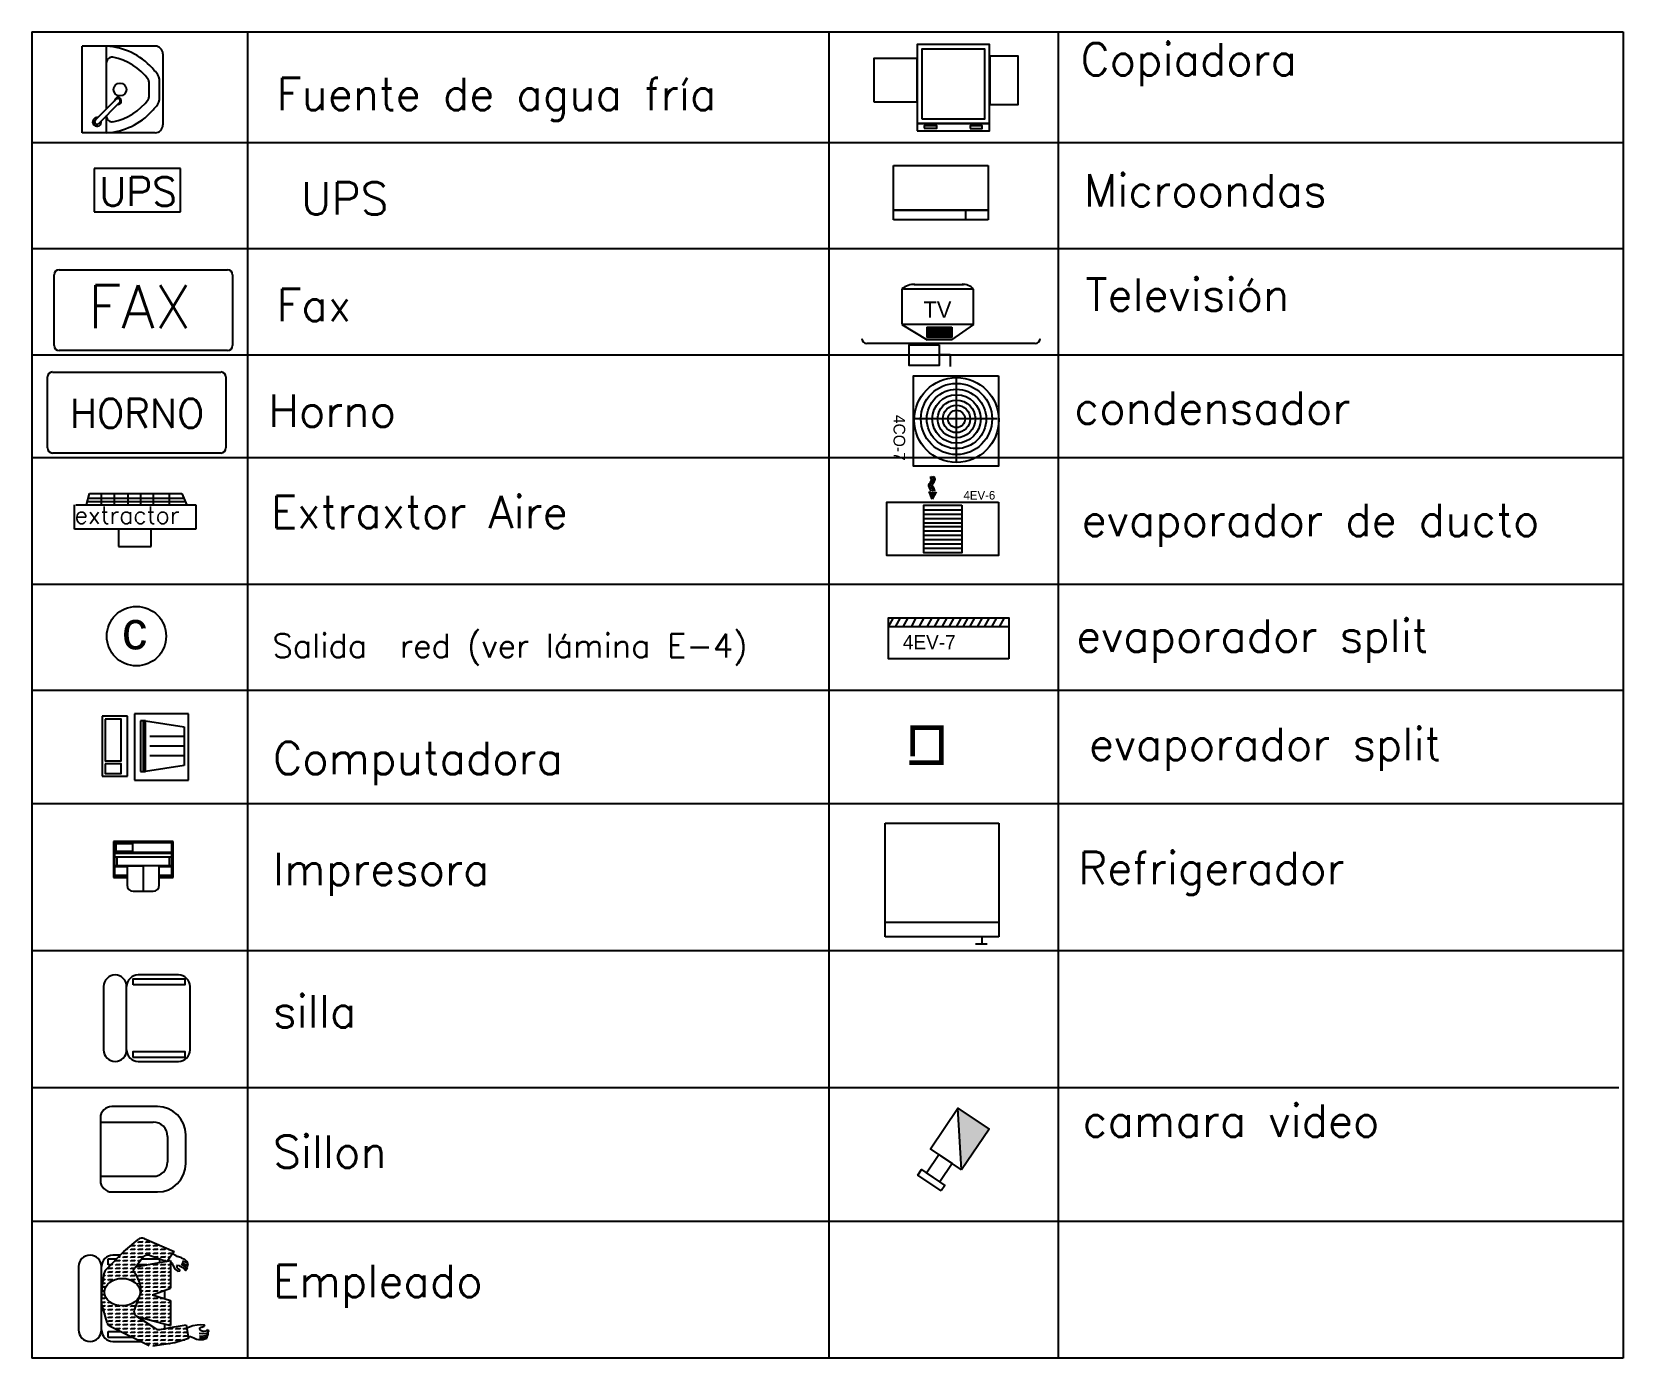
# Model space of a CAD drawing. Extents: x 622.2 to 679, y 643.6 to 685.6.
# Drawn here: x 660.68 to 677.41, y 643.56 to 657.5 of the extents above; entities that cross this region are included whole.
import ezdxf

# ---------------------------------------------------------------- set-up
doc = ezdxf.new("R2010")
doc.units = 0
doc.header["$LTSCALE"] = 0.5
doc.header["$MEASUREMENT"] = 0
doc.linetypes.add('HIDDEN2', pattern=[0.1875, 0.125, -0.0625])
for name, color, linetype in [('COMPUTO', 7, 'CONTINUOUS'), ('TOMAS', 4, 'HIDDEN2'), ('UNIFILAR', 1, 'CONTINUOUS')]:
    doc.layers.add(name, color=color, linetype=linetype)
doc.styles.add('romans', font='romans.shx')
doc.styles.add('STYLE2', font='romans.shx')

msp = doc.modelspace()

# ---------------------------------------------------------------- linework, layer by layer
at = {"layer": 'COMPUTO', "color": 1}
for points in [[(669.987, 656.533), (670.748, 656.533), (670.748, 657.363), (669.987, 657.363)], [(669.532, 656.76), (669.987, 656.76), (669.987, 657.215), (669.532, 657.215)], [(670.037, 656.582), (670.697, 656.582), (670.697, 657.314), (670.037, 657.314)], [(670.751, 656.733), (671.048, 656.733), (671.048, 657.242), (670.751, 657.242)], [(669.987, 656.456), (670.748, 656.456), (670.748, 656.533), (669.987, 656.533)], [(670.06, 656.483), (670.192, 656.483), (670.192, 656.508), (670.06, 656.508)], [(670.542, 656.481), (670.67, 656.481), (670.67, 656.508), (670.542, 656.508)]]:
    msp.add_lwpolyline(points, close=True, dxfattribs=at)
at = {"layer": 'TOMAS', "const_width": 0.05}
msp.add_lwpolyline([(669.94, 649.883), (669.94, 650.184), (670.241, 650.184), (670.241, 649.816), (669.906, 649.816)], dxfattribs=at)
at = {"layer": 'TOMAS', "color": 1, "linetype": 'Continuous'}
msp.add_circle((661.781, 651.145), 0.312, dxfattribs=at)
at = {"layer": 'UNIFILAR', "color": 4}
for p, q in [((660.681, 657.497), (660.681, 646.252)), ((660.681, 657.497), (677.407, 657.497)), ((677.407, 657.497), (677.407, 643.557)), ((669.65, 649.178), (670.845, 649.178)), ((669.65, 647.985), (669.65, 649.178)), ((670.845, 649.178), (670.845, 647.985)), ((670.845, 648.136), (669.65, 648.136)), ((670.845, 647.985), (669.65, 647.985)), ((670.666, 647.986), (670.666, 647.911)), ((670.601, 647.911), (670.721, 647.911)), ((660.681, 646.252), (660.681, 643.557)), ((677.407, 643.557), (660.681, 643.557))]:
    msp.add_line(p, q, dxfattribs=at)
at = {"layer": 'UNIFILAR', "color": 3}
for p, q in [((662.949, 657.497), (662.949, 643.557)), ((669.059, 657.497), (669.059, 643.557)), ((671.47, 657.497), (671.47, 643.557)), ((660.681, 656.333), (677.407, 656.333)), ((660.681, 655.218), (677.407, 655.218)), ((660.681, 654.103), (677.407, 654.103)), ((670.219, 654.104), (670.332, 654.104)), ((670.332, 654.104), (670.332, 653.98)), ((670.4, 652.977), (670.4, 653.869)), ((670.829, 653.428), (669.937, 653.428)), ((660.681, 653.023), (677.407, 653.023)), ((670.144, 652.586), (670.111, 652.664)), ((670.187, 652.663), (670.144, 652.586)), ((670.457, 652.47), (670.058, 652.47)), ((670.457, 652.424), (670.058, 652.424)), ((670.457, 652.379), (670.058, 652.379)), ((670.457, 652.333), (670.058, 652.333)), ((670.457, 652.294), (670.058, 652.294)), ((670.457, 652.248), (670.058, 652.248)), ((670.457, 652.203), (670.058, 652.203)), ((670.457, 652.157), (670.058, 652.157)), ((670.457, 652.112), (670.058, 652.112)), ((670.457, 652.066), (670.058, 652.066)), ((660.681, 651.691), (677.407, 651.691)), ((669.734, 651.337), (669.682, 651.243)), ((669.807, 651.337), (669.755, 651.243)), ((669.888, 651.337), (669.836, 651.243)), ((669.974, 651.337), (669.922, 651.243)), ((670.057, 651.337), (670.005, 651.243)), ((670.139, 651.337), (670.087, 651.243)), ((670.218, 651.337), (670.166, 651.243)), ((670.297, 651.337), (670.245, 651.243)), ((670.371, 651.337), (670.319, 651.243)), ((670.448, 651.337), (670.396, 651.243)), ((670.52, 651.337), (670.468, 651.243)), ((670.59, 651.337), (670.538, 651.243)), ((670.669, 651.337), (670.618, 651.243)), ((670.742, 651.337), (670.69, 651.243)), ((670.821, 651.337), (670.769, 651.243)), ((670.9, 651.337), (670.848, 651.243)), ((670.95, 651.243), (669.685, 651.243)), ((660.681, 650.576), (677.407, 650.576)), ((660.681, 649.388), (677.407, 649.388)), ((660.681, 647.84), (677.407, 647.84)), ((660.681, 647.84), (677.407, 647.84)), ((660.681, 646.401), (677.363, 646.401)), ((670.452, 645.536), (670.415, 646.186)), ((660.681, 644.997), (677.407, 644.997)), ((676.406, 644.997), (677.407, 644.997))]:
    msp.add_line(p, q, dxfattribs=at)
at = {"layer": 'UNIFILAR'}
for p, q in [((661.209, 656.436), (661.209, 657.346)), ((661.977, 657.346), (661.209, 657.346)), ((661.467, 657.176), (661.467, 657.346)), ((661.467, 656.687), (661.467, 657.176)), ((662.058, 657.265), (662.058, 656.518)), ((661.916, 656.821), (661.916, 656.961)), ((662.024, 656.806), (662.024, 656.976)), ((661.568, 656.788), (661.348, 656.568)), ((661.384, 656.533), (661.604, 656.753)), ((661.467, 656.606), (661.467, 656.616)), ((661.467, 656.436), (661.467, 656.606)), ((661.977, 656.436), (661.209, 656.436)), ((662.245, 656.059), (661.338, 656.059)), ((661.338, 656.059), (661.338, 655.606)), ((662.245, 655.606), (662.245, 656.059)), ((669.737, 655.624), (669.737, 656.092)), ((669.737, 656.092), (670.734, 656.092)), ((670.734, 656.092), (670.734, 655.624)), ((671.47, 656.013), (671.47, 643.557)), ((661.338, 655.606), (662.245, 655.606)), ((669.737, 655.624), (669.737, 655.624)), ((669.737, 655.522), (669.737, 655.624)), ((669.737, 655.624), (670.734, 655.624)), ((670.734, 655.624), (669.737, 655.624)), ((669.737, 655.624), (670.734, 655.624)), ((670.734, 655.624), (669.737, 655.624)), ((670.734, 655.522), (669.737, 655.522)), ((670.495, 655.624), (670.495, 655.522)), ((670.734, 655.624), (670.734, 655.624)), ((670.734, 655.624), (670.734, 655.522)), ((660.969, 654.997), (662.739, 654.997)), ((660.916, 654.199), (660.916, 654.944)), ((662.792, 654.944), (662.792, 654.199)), ((669.955, 654.841), (670.472, 654.841)), ((669.86, 654.796), (669.826, 654.796)), ((669.826, 654.796), (669.826, 654.764)), ((669.826, 654.776), (669.826, 654.424)), ((669.844, 654.794), (670.578, 654.794)), ((670.576, 654.793), (670.576, 654.422)), ((670.578, 654.421), (669.825, 654.421)), ((669.826, 654.422), (670.093, 654.261)), ((670.089, 654.393), (670.351, 654.393)), ((670.093, 654.283), (670.093, 654.393)), ((670.093, 654.379), (670.351, 654.379)), ((670.093, 654.371), (670.351, 654.371)), ((670.093, 654.355), (670.351, 654.355)), ((670.093, 654.348), (670.351, 654.348)), ((670.093, 654.332), (670.351, 654.332)), ((670.093, 654.324), (670.351, 654.324)), ((670.578, 654.42), (670.349, 654.261)), ((670.351, 654.393), (670.351, 654.283)), ((671.227, 654.222), (669.457, 654.222)), ((670.093, 654.308), (670.351, 654.308)), ((670.093, 654.299), (670.351, 654.299)), ((670.351, 654.283), (670.093, 654.283)), ((670.096, 654.263), (670.353, 654.263)), ((662.739, 654.146), (660.969, 654.146)), ((660.846, 653.123), (660.846, 653.869)), ((660.899, 653.921), (662.669, 653.921)), ((662.721, 653.869), (662.721, 653.123)), ((662.669, 653.07), (660.899, 653.07)), ((661.256, 652.524), (661.289, 652.644)), ((661.289, 652.644), (662.258, 652.644)), ((661.41, 652.644), (661.41, 652.521)), ((661.546, 652.641), (661.546, 652.521)), ((661.691, 652.641), (661.691, 652.527)), ((661.824, 652.644), (661.824, 652.524)), ((661.956, 652.641), (661.956, 652.524)), ((662.125, 652.644), (662.125, 652.527)), ((662.258, 652.644), (662.31, 652.521)), ((661.13, 652.271), (661.13, 652.525)), ((661.143, 652.525), (662.404, 652.525)), ((661.268, 652.56), (662.289, 652.56)), ((661.274, 652.596), (662.276, 652.596)), ((662.404, 652.525), (662.404, 652.271)), ((662.404, 652.271), (661.13, 652.271)), ((661.591, 652.271), (661.591, 652.087)), ((661.935, 652.087), (661.935, 652.271)), ((661.591, 652.087), (661.935, 652.087))]:
    msp.add_line(p, q, dxfattribs=at)
at = {"layer": 'UNIFILAR', "color": 6}
msp.add_line((669.059, 656.013), (669.059, 643.557), dxfattribs=at)
at = {"layer": 'UNIFILAR', "color": 1}
for p, q in [((661.687, 650.305), (661.422, 650.305)), ((661.422, 650.305), (661.422, 649.672)), ((661.687, 649.672), (661.687, 650.305)), ((661.761, 650.329), (661.761, 649.631)), ((662.329, 650.329), (661.761, 650.329)), ((662.329, 649.631), (662.329, 650.329)), ((661.825, 650.255), (661.825, 649.723)), ((661.876, 650.255), (661.825, 650.255)), ((661.85, 650.255), (661.85, 649.723)), ((661.876, 650.255), (662.283, 650.192)), ((661.876, 649.723), (661.876, 650.255)), ((662.283, 650.192), (662.283, 649.785)), ((662.283, 650.09), (661.922, 650.09)), ((662.283, 649.989), (661.922, 649.989)), ((662.283, 649.887), (661.922, 649.887)), ((661.422, 649.672), (661.687, 649.672)), ((661.761, 649.631), (662.329, 649.631)), ((661.825, 649.723), (661.876, 649.723)), ((662.283, 649.785), (661.876, 649.723)), ((662.167, 648.987), (661.538, 648.987)), ((661.538, 648.987), (661.538, 648.608)), ((662.167, 648.608), (662.167, 648.987)), ((662.154, 648.873), (661.55, 648.873)), ((662.154, 648.86), (661.55, 648.86)), ((662.154, 648.822), (661.55, 648.822)), ((662.154, 648.732), (661.55, 648.732)), ((661.684, 648.72), (661.55, 648.72)), ((661.55, 648.633), (661.684, 648.633)), ((661.684, 648.732), (661.684, 648.528)), ((662.021, 648.732), (661.684, 648.732)), ((661.852, 648.732), (661.852, 648.464)), ((662.021, 648.528), (662.021, 648.732)), ((662.154, 648.72), (662.021, 648.72)), ((662.021, 648.633), (662.154, 648.633)), ((661.538, 648.608), (661.684, 648.608)), ((661.55, 648.62), (661.684, 648.62)), ((661.747, 648.464), (661.957, 648.464)), ((662.021, 648.62), (662.154, 648.62)), ((662.021, 648.608), (662.167, 648.608)), ((662.001, 646.202), (661.522, 646.202)), ((661.402, 646.082), (661.402, 645.424)), ((661.402, 646.038), (661.958, 646.038)), ((662.107, 645.888), (662.107, 645.618)), ((662.3, 645.603), (662.3, 645.903)), ((661.402, 645.468), (661.958, 645.468)), ((661.522, 645.304), (662.001, 645.304)), ((661.647, 644.677), (661.799, 644.805)), ((661.797, 644.773), (661.804, 644.78)), ((661.804, 644.78), (661.844, 644.78)), ((661.844, 644.78), (661.851, 644.787)), ((661.863, 644.814), (662.179, 644.677)), ((661.876, 644.773), (661.883, 644.78)), ((661.883, 644.78), (661.923, 644.78)), ((661.923, 644.78), (661.929, 644.786)), ((661.458, 644.486), (661.647, 644.677)), ((661.61, 644.64), (661.534, 644.64)), ((661.592, 644.622), (661.606, 644.622)), ((661.606, 644.622), (661.613, 644.629)), ((661.639, 644.654), (661.646, 644.661)), ((661.639, 644.615), (661.646, 644.622)), ((661.646, 644.661), (661.685, 644.661)), ((661.646, 644.622), (661.685, 644.622)), ((661.675, 644.701), (661.685, 644.701)), ((661.685, 644.701), (661.692, 644.708)), ((661.685, 644.661), (661.692, 644.668)), ((661.685, 644.622), (661.692, 644.629)), ((661.718, 644.734), (661.725, 644.741)), ((661.718, 644.694), (661.725, 644.701)), ((661.718, 644.654), (661.725, 644.661)), ((661.718, 644.615), (661.725, 644.622)), ((661.725, 644.741), (661.765, 644.741)), ((661.725, 644.701), (661.765, 644.701)), ((661.725, 644.661), (661.765, 644.661)), ((661.725, 644.622), (661.765, 644.622)), ((661.847, 644.615), (661.745, 644.478)), ((661.765, 644.741), (661.772, 644.748)), ((661.765, 644.701), (661.772, 644.708)), ((661.765, 644.661), (661.772, 644.668)), ((661.765, 644.622), (661.772, 644.629)), ((661.797, 644.734), (661.804, 644.741)), ((661.797, 644.694), (661.804, 644.701)), ((661.797, 644.654), (661.804, 644.661)), ((661.797, 644.615), (661.804, 644.622)), ((661.804, 644.741), (661.844, 644.741)), ((661.804, 644.701), (661.844, 644.701)), ((661.804, 644.661), (661.844, 644.661)), ((661.804, 644.622), (661.844, 644.622)), ((661.844, 644.741), (661.851, 644.748)), ((661.844, 644.701), (661.851, 644.708)), ((661.844, 644.661), (661.851, 644.668)), ((661.844, 644.622), (661.851, 644.629)), ((661.876, 644.734), (661.883, 644.741)), ((661.876, 644.694), (661.883, 644.701)), ((661.876, 644.654), (661.883, 644.661)), ((661.883, 644.741), (661.923, 644.741)), ((661.883, 644.701), (661.923, 644.701)), ((661.883, 644.661), (661.923, 644.661)), ((662.1, 644.569), (661.919, 644.636)), ((661.923, 644.741), (661.93, 644.748)), ((661.923, 644.701), (661.93, 644.708)), ((661.923, 644.661), (661.93, 644.668)), ((661.956, 644.773), (661.956, 644.774)), ((661.956, 644.734), (661.963, 644.741)), ((661.956, 644.694), (661.963, 644.701)), ((661.956, 644.654), (661.963, 644.661)), ((661.961, 644.62), (661.963, 644.622)), ((661.963, 644.741), (662.002, 644.741)), ((661.963, 644.701), (662.002, 644.701)), ((661.963, 644.661), (662.002, 644.661)), ((661.963, 644.622), (662.002, 644.622)), ((662.002, 644.741), (662.009, 644.748)), ((662.002, 644.701), (662.009, 644.708)), ((662.002, 644.661), (662.009, 644.668)), ((662.002, 644.622), (662.009, 644.629)), ((662.035, 644.734), (662.039, 644.738)), ((662.035, 644.694), (662.042, 644.701)), ((662.035, 644.654), (662.042, 644.661)), ((662.035, 644.615), (662.042, 644.622)), ((662.042, 644.701), (662.081, 644.701)), ((662.042, 644.661), (662.081, 644.661)), ((662.042, 644.622), (662.081, 644.622)), ((662.081, 644.701), (662.088, 644.708)), ((662.081, 644.661), (662.088, 644.668)), ((662.081, 644.622), (662.088, 644.629)), ((662.179, 644.677), (662.1, 644.569)), ((662.114, 644.694), (662.121, 644.701)), ((662.114, 644.654), (662.121, 644.661)), ((662.114, 644.615), (662.121, 644.622)), ((662.121, 644.701), (662.125, 644.701)), ((662.121, 644.661), (662.161, 644.661)), ((662.121, 644.622), (662.138, 644.622)), ((662.161, 644.661), (662.168, 644.668)), ((662.198, 644.631), (662.161, 644.652)), ((662.253, 644.613), (662.212, 644.625)), ((662.253, 644.613), (662.285, 644.596)), ((661.172, 644.519), (661.172, 643.854)), ((661.414, 643.854), (661.414, 644.519)), ((661.419, 644.301), (661.441, 644.451)), ((661.444, 644.463), (661.448, 644.463)), ((661.448, 644.463), (661.455, 644.47)), ((661.481, 644.496), (661.488, 644.503)), ((661.481, 644.456), (661.488, 644.463)), ((661.483, 644.538), (661.483, 644.601)), ((661.483, 644.601), (661.571, 644.601)), ((661.51, 644.538), (661.483, 644.538)), ((661.488, 644.503), (661.527, 644.503)), ((661.488, 644.463), (661.527, 644.463)), ((661.514, 644.543), (661.527, 644.543)), ((661.527, 644.543), (661.534, 644.55)), ((661.527, 644.503), (661.534, 644.51)), ((661.527, 644.463), (661.534, 644.47)), ((661.56, 644.575), (661.567, 644.582)), ((661.56, 644.536), (661.567, 644.543)), ((661.56, 644.496), (661.567, 644.503)), ((661.56, 644.456), (661.567, 644.463)), ((661.567, 644.582), (661.606, 644.582)), ((661.567, 644.543), (661.606, 644.543)), ((661.567, 644.503), (661.606, 644.503)), ((661.567, 644.463), (661.606, 644.463)), ((661.606, 644.582), (661.613, 644.589)), ((661.606, 644.543), (661.613, 644.55)), ((661.606, 644.503), (661.613, 644.51)), ((661.606, 644.463), (661.613, 644.47)), ((661.639, 644.575), (661.646, 644.582)), ((661.639, 644.536), (661.646, 644.543)), ((661.639, 644.496), (661.646, 644.503)), ((661.639, 644.456), (661.646, 644.463)), ((661.646, 644.582), (661.685, 644.582)), ((661.646, 644.543), (661.685, 644.543)), ((661.646, 644.503), (661.685, 644.503)), ((661.646, 644.463), (661.685, 644.463)), ((661.685, 644.582), (661.692, 644.589)), ((661.685, 644.543), (661.692, 644.55)), ((661.685, 644.503), (661.692, 644.51)), ((661.685, 644.463), (661.692, 644.47)), ((661.718, 644.575), (661.725, 644.582)), ((661.718, 644.536), (661.725, 644.543)), ((661.718, 644.496), (661.725, 644.503)), ((661.718, 644.456), (661.725, 644.463)), ((661.725, 644.582), (661.765, 644.582)), ((661.725, 644.543), (661.765, 644.543)), ((661.725, 644.503), (661.763, 644.503)), ((661.725, 644.463), (661.753, 644.463)), ((661.745, 644.478), (661.747, 644.472)), ((661.753, 644.463), (661.765, 644.463)), ((661.763, 644.503), (661.765, 644.503)), ((661.765, 644.582), (661.772, 644.589)), ((661.765, 644.543), (661.772, 644.55)), ((661.765, 644.503), (661.772, 644.51)), ((661.765, 644.463), (661.772, 644.47)), ((661.773, 644.517), (662.14, 644.583)), ((661.891, 644.538), (661.789, 644.538)), ((661.797, 644.575), (661.804, 644.582)), ((661.797, 644.496), (661.804, 644.503)), ((661.797, 644.456), (661.804, 644.463)), ((661.804, 644.582), (661.823, 644.582)), ((661.804, 644.503), (661.844, 644.503)), ((661.804, 644.463), (661.844, 644.463)), ((661.836, 644.601), (662.023, 644.601)), ((661.844, 644.503), (661.851, 644.51)), ((661.844, 644.463), (661.851, 644.47)), ((661.876, 644.496), (661.883, 644.503)), ((661.876, 644.456), (661.883, 644.463)), ((661.883, 644.503), (661.923, 644.503)), ((661.883, 644.463), (661.923, 644.463)), ((661.917, 644.543), (661.923, 644.543)), ((661.923, 644.543), (661.924, 644.544)), ((661.923, 644.503), (661.93, 644.51)), ((661.923, 644.463), (661.93, 644.47)), ((661.956, 644.536), (661.963, 644.543)), ((661.956, 644.496), (661.963, 644.503)), ((661.956, 644.456), (661.963, 644.463)), ((661.963, 644.543), (662.002, 644.543)), ((661.963, 644.503), (662.002, 644.503)), ((661.963, 644.463), (662.002, 644.463)), ((662.002, 644.543), (662.009, 644.55)), ((662.002, 644.503), (662.009, 644.51)), ((662.002, 644.463), (662.009, 644.47)), ((662.023, 644.601), (662.023, 644.562)), ((662.035, 644.536), (662.042, 644.543)), ((662.035, 644.496), (662.042, 644.503)), ((662.035, 644.456), (662.042, 644.463)), ((662.042, 644.543), (662.081, 644.543)), ((662.042, 644.503), (662.081, 644.503)), ((662.042, 644.463), (662.081, 644.463)), ((662.064, 644.582), (662.081, 644.582)), ((662.081, 644.582), (662.088, 644.589)), ((662.081, 644.543), (662.088, 644.55)), ((662.081, 644.503), (662.088, 644.51)), ((662.081, 644.463), (662.088, 644.47)), ((662.114, 644.575), (662.118, 644.579)), ((662.114, 644.536), (662.121, 644.543)), ((662.114, 644.496), (662.121, 644.503)), ((662.114, 644.456), (662.121, 644.463)), ((662.118, 644.594), (662.157, 644.554)), ((662.121, 644.543), (662.14, 644.543)), ((662.121, 644.503), (662.14, 644.503)), ((662.121, 644.463), (662.14, 644.463)), ((662.14, 644.583), (662.14, 644.291)), ((662.167, 644.53), (662.184, 644.492)), ((662.184, 644.492), (662.216, 644.472)), ((662.233, 644.528), (662.203, 644.532)), ((662.203, 644.532), (662.208, 644.504)), ((662.208, 644.504), (662.235, 644.485)), ((662.216, 644.472), (662.232, 644.474)), ((662.233, 644.528), (662.274, 644.505)), ((662.25, 644.544), (662.288, 644.523)), ((662.258, 644.561), (662.308, 644.535)), ((662.309, 644.558), (662.265, 644.577)), ((662.274, 644.505), (662.295, 644.482)), ((662.285, 644.596), (662.311, 644.574)), ((662.288, 644.523), (662.308, 644.5)), ((662.309, 644.492), (662.304, 644.484)), ((662.315, 644.508), (662.309, 644.499)), ((662.313, 644.571), (662.316, 644.553)), ((662.32, 644.542), (662.317, 644.526)), ((661.412, 644.156), (661.419, 644.301)), ((661.419, 644.305), (661.448, 644.305)), ((661.425, 644.345), (661.448, 644.345)), ((661.431, 644.384), (661.448, 644.384)), ((661.437, 644.424), (661.448, 644.424)), ((661.448, 644.424), (661.455, 644.431)), ((661.448, 644.384), (661.455, 644.391)), ((661.448, 644.345), (661.455, 644.352)), ((661.448, 644.305), (661.455, 644.312)), ((661.481, 644.417), (661.488, 644.424)), ((661.481, 644.377), (661.488, 644.384)), ((661.481, 644.338), (661.488, 644.345)), ((661.488, 644.424), (661.527, 644.424)), ((661.488, 644.384), (661.527, 644.384)), ((661.488, 644.345), (661.489, 644.345)), ((661.527, 644.424), (661.534, 644.431)), ((661.527, 644.384), (661.534, 644.391)), ((661.56, 644.417), (661.567, 644.424)), ((661.567, 644.424), (661.606, 644.424)), ((661.606, 644.424), (661.613, 644.431)), ((661.639, 644.417), (661.646, 644.424)), ((661.646, 644.424), (661.685, 644.424)), ((661.685, 644.424), (661.692, 644.431)), ((661.69, 644.388), (661.692, 644.391)), ((661.718, 644.417), (661.725, 644.424)), ((661.72, 644.379), (661.725, 644.384)), ((661.725, 644.424), (661.765, 644.424)), ((661.725, 644.384), (661.765, 644.384)), ((661.765, 644.424), (661.772, 644.431)), ((661.765, 644.384), (661.772, 644.391)), ((661.77, 644.35), (661.772, 644.352)), ((661.797, 644.417), (661.804, 644.424)), ((661.797, 644.377), (661.802, 644.382)), ((661.797, 644.338), (661.804, 644.345)), ((661.802, 644.382), (661.804, 644.384)), ((661.804, 644.424), (661.844, 644.424)), ((661.804, 644.384), (661.844, 644.384)), ((661.804, 644.345), (661.816, 644.345)), ((661.807, 644.305), (661.826, 644.305)), ((661.816, 644.345), (661.844, 644.345)), ((661.826, 644.305), (661.844, 644.305)), ((661.844, 644.424), (661.851, 644.431)), ((661.844, 644.384), (661.851, 644.391)), ((661.844, 644.345), (661.851, 644.352)), ((661.844, 644.305), (661.851, 644.312)), ((661.876, 644.417), (661.883, 644.424)), ((661.876, 644.377), (661.883, 644.384)), ((661.876, 644.338), (661.883, 644.345)), ((661.876, 644.298), (661.883, 644.305)), ((661.883, 644.424), (661.923, 644.424)), ((661.883, 644.384), (661.923, 644.384)), ((661.883, 644.345), (661.923, 644.345)), ((661.883, 644.305), (661.923, 644.305)), ((661.923, 644.424), (661.93, 644.431)), ((661.923, 644.384), (661.93, 644.391)), ((661.923, 644.345), (661.93, 644.352)), ((661.923, 644.305), (661.93, 644.312)), ((661.95, 644.223), (662.14, 644.291)), ((661.956, 644.417), (661.963, 644.424)), ((661.956, 644.377), (661.963, 644.384)), ((661.956, 644.338), (661.963, 644.345)), ((661.956, 644.298), (661.963, 644.305)), ((661.963, 644.424), (662.002, 644.424)), ((661.963, 644.384), (662.002, 644.384)), ((661.963, 644.345), (662.002, 644.345)), ((661.963, 644.305), (662.002, 644.305)), ((662.002, 644.424), (662.009, 644.431)), ((662.002, 644.384), (662.009, 644.391)), ((662.002, 644.345), (662.009, 644.352)), ((662.002, 644.305), (662.009, 644.312)), ((662.035, 644.417), (662.042, 644.424)), ((662.035, 644.377), (662.042, 644.384)), ((662.035, 644.338), (662.042, 644.345)), ((662.035, 644.298), (662.042, 644.305)), ((662.042, 644.424), (662.081, 644.424)), ((662.042, 644.384), (662.081, 644.384)), ((662.042, 644.345), (662.081, 644.345)), ((662.042, 644.305), (662.081, 644.305)), ((662.081, 644.424), (662.088, 644.431)), ((662.081, 644.384), (662.088, 644.391)), ((662.081, 644.345), (662.088, 644.352)), ((662.081, 644.305), (662.088, 644.312)), ((662.114, 644.417), (662.121, 644.424)), ((662.114, 644.377), (662.121, 644.384)), ((662.114, 644.338), (662.121, 644.345)), ((662.114, 644.298), (662.121, 644.305)), ((662.121, 644.424), (662.14, 644.424)), ((662.121, 644.384), (662.14, 644.384)), ((662.121, 644.345), (662.14, 644.345)), ((662.121, 644.305), (662.14, 644.305)), ((661.412, 644.147), (661.448, 644.147)), ((661.414, 644.186), (661.448, 644.186)), ((661.473, 643.93), (661.414, 644.136)), ((661.415, 644.226), (661.447, 644.226)), ((661.417, 644.265), (661.445, 644.265)), ((661.448, 644.186), (661.455, 644.193)), ((661.448, 644.147), (661.455, 644.154)), ((661.448, 644.107), (661.455, 644.114)), ((661.481, 644.14), (661.488, 644.147)), ((661.488, 644.147), (661.501, 644.147)), ((661.527, 644.107), (661.534, 644.114)), ((661.685, 644.107), (661.692, 644.113)), ((661.832, 644.261), (661.755, 644.056)), ((661.764, 644.147), (661.765, 644.147)), ((661.765, 644.147), (661.769, 644.151)), ((661.765, 644.107), (661.772, 644.114)), ((661.797, 644.179), (661.803, 644.185)), ((661.797, 644.14), (661.804, 644.147)), ((661.803, 644.185), (661.804, 644.186)), ((661.804, 644.186), (661.844, 644.186)), ((661.804, 644.147), (661.844, 644.147)), ((661.818, 644.226), (661.844, 644.226)), ((661.818, 644.226), (661.818, 644.226)), ((661.82, 644.265), (661.831, 644.265)), ((661.831, 644.265), (661.844, 644.265)), ((661.844, 644.265), (661.851, 644.272)), ((661.844, 644.226), (661.851, 644.233)), ((661.844, 644.186), (661.851, 644.193)), ((661.844, 644.147), (661.851, 644.154)), ((661.844, 644.107), (661.851, 644.114)), ((661.876, 644.258), (661.883, 644.265)), ((661.876, 644.219), (661.883, 644.226)), ((661.876, 644.179), (661.883, 644.186)), ((661.876, 644.14), (661.883, 644.147)), ((661.883, 644.265), (661.923, 644.265)), ((661.883, 644.226), (661.923, 644.226)), ((661.883, 644.186), (661.923, 644.186)), ((661.883, 644.147), (661.923, 644.147)), ((661.923, 644.265), (661.93, 644.272)), ((661.923, 644.226), (661.93, 644.233)), ((661.923, 644.186), (661.93, 644.193)), ((661.923, 644.147), (661.93, 644.154)), ((661.923, 644.107), (661.93, 644.114)), ((661.95, 644.223), (662.14, 644.163)), ((661.956, 644.258), (661.963, 644.265)), ((661.956, 644.219), (661.957, 644.221)), ((661.956, 644.179), (661.963, 644.186)), ((661.956, 644.14), (661.963, 644.147)), ((661.963, 644.265), (662.002, 644.265)), ((661.963, 644.186), (662.002, 644.186)), ((661.963, 644.147), (662.002, 644.147)), ((662.002, 644.265), (662.009, 644.272)), ((662.002, 644.186), (662.009, 644.193)), ((662.002, 644.147), (662.009, 644.154)), ((662.002, 644.107), (662.009, 644.114)), ((662.035, 644.258), (662.042, 644.265)), ((662.035, 644.179), (662.042, 644.186)), ((662.035, 644.14), (662.042, 644.147)), ((662.042, 644.265), (662.069, 644.265)), ((662.042, 644.186), (662.067, 644.186)), ((662.042, 644.147), (662.081, 644.147)), ((662.079, 644.182), (662.079, 644.269)), ((662.081, 644.147), (662.088, 644.154)), ((662.081, 644.107), (662.088, 644.114)), ((662.114, 644.14), (662.121, 644.147)), ((662.121, 644.147), (662.14, 644.147)), ((662.14, 644.163), (662.14, 643.9)), ((661.423, 644.107), (661.448, 644.107)), ((661.434, 644.068), (661.448, 644.068)), ((661.445, 644.028), (661.448, 644.028)), ((661.448, 644.068), (661.455, 644.075)), ((661.448, 644.028), (661.455, 644.035)), ((661.454, 643.995), (661.455, 643.995)), ((661.481, 644.1), (661.488, 644.107)), ((661.481, 644.061), (661.488, 644.068)), ((661.481, 644.021), (661.488, 644.028)), ((661.481, 643.981), (661.488, 643.988)), ((661.481, 643.942), (661.488, 643.949)), ((661.488, 644.107), (661.527, 644.107)), ((661.488, 644.068), (661.527, 644.068)), ((661.488, 644.028), (661.527, 644.028)), ((661.488, 643.988), (661.527, 643.988)), ((661.488, 643.949), (661.527, 643.949)), ((661.527, 644.068), (661.534, 644.075)), ((661.527, 644.028), (661.534, 644.035)), ((661.527, 643.988), (661.534, 643.995)), ((661.527, 643.949), (661.534, 643.956)), ((661.56, 644.1), (661.567, 644.107)), ((661.56, 644.061), (661.567, 644.068)), ((661.56, 644.021), (661.567, 644.028)), ((661.56, 643.981), (661.567, 643.988)), ((661.56, 643.942), (661.567, 643.949)), ((661.567, 644.107), (661.606, 644.107)), ((661.567, 644.068), (661.606, 644.068)), ((661.567, 644.028), (661.606, 644.028)), ((661.567, 643.988), (661.606, 643.988)), ((661.567, 643.949), (661.606, 643.949)), ((661.606, 644.107), (661.606, 644.107)), ((661.606, 644.068), (661.613, 644.075)), ((661.606, 644.028), (661.613, 644.035)), ((661.606, 643.988), (661.613, 643.995)), ((661.606, 643.949), (661.613, 643.956)), ((661.639, 644.1), (661.645, 644.106)), ((661.639, 644.061), (661.646, 644.068)), ((661.639, 644.021), (661.646, 644.028)), ((661.639, 643.981), (661.646, 643.988)), ((661.639, 643.942), (661.646, 643.949)), ((661.646, 644.068), (661.685, 644.068)), ((661.646, 644.028), (661.685, 644.028)), ((661.646, 643.988), (661.685, 643.988)), ((661.646, 643.949), (661.685, 643.949)), ((661.657, 644.107), (661.685, 644.107)), ((661.685, 644.068), (661.692, 644.075)), ((661.685, 644.028), (661.692, 644.035)), ((661.685, 643.988), (661.692, 643.995)), ((661.685, 643.949), (661.692, 643.956)), ((661.718, 644.1), (661.725, 644.107)), ((661.718, 644.061), (661.725, 644.068)), ((661.718, 644.021), (661.725, 644.028)), ((661.718, 643.981), (661.725, 643.988)), ((661.718, 643.942), (661.725, 643.949)), ((661.725, 644.107), (661.765, 644.107)), ((661.725, 644.068), (661.759, 644.068)), ((661.725, 644.028), (661.759, 644.028)), ((661.725, 643.988), (661.765, 643.988)), ((661.725, 643.949), (661.765, 643.949)), ((661.759, 644.068), (661.765, 644.068)), ((661.759, 644.028), (661.765, 644.028)), ((661.765, 644.068), (661.772, 644.075)), ((661.765, 644.028), (661.772, 644.035)), ((661.765, 643.988), (661.772, 643.995)), ((661.765, 643.949), (661.772, 643.956)), ((661.783, 643.999), (661.9, 643.921)), ((661.788, 643.995), (662.14, 643.9)), ((661.797, 644.1), (661.804, 644.107)), ((661.797, 644.061), (661.804, 644.068)), ((661.797, 644.021), (661.804, 644.028)), ((661.797, 643.981), (661.802, 643.986)), ((661.797, 643.942), (661.804, 643.949)), ((661.804, 644.107), (661.844, 644.107)), ((661.804, 644.068), (661.844, 644.068)), ((661.804, 644.028), (661.844, 644.028)), ((661.804, 643.949), (661.844, 643.949)), ((661.814, 643.988), (661.844, 643.988)), ((661.844, 644.068), (661.851, 644.075)), ((661.844, 644.028), (661.851, 644.035)), ((661.844, 643.988), (661.851, 643.995)), ((661.844, 643.949), (661.85, 643.955)), ((661.876, 644.1), (661.883, 644.107)), ((661.876, 644.061), (661.883, 644.068)), ((661.876, 644.021), (661.883, 644.028)), ((661.876, 643.981), (661.883, 643.988)), ((661.883, 644.107), (661.923, 644.107)), ((661.883, 644.068), (661.923, 644.068)), ((661.883, 644.028), (661.923, 644.028)), ((661.883, 643.988), (661.923, 643.988)), ((661.923, 644.068), (661.93, 644.075)), ((661.923, 644.028), (661.93, 644.035)), ((661.923, 643.988), (661.93, 643.995)), ((661.956, 644.1), (661.963, 644.107)), ((661.956, 644.061), (661.963, 644.068)), ((661.956, 644.021), (661.963, 644.028)), ((661.956, 643.981), (661.963, 643.988)), ((661.962, 643.948), (661.963, 643.949)), ((661.963, 644.107), (662.002, 644.107)), ((661.963, 644.068), (662.002, 644.068)), ((661.963, 644.028), (662.002, 644.028)), ((661.963, 643.988), (662.002, 643.988)), ((661.963, 643.949), (662.002, 643.949)), ((662.002, 644.068), (662.009, 644.075)), ((662.002, 644.028), (662.009, 644.035)), ((662.002, 643.988), (662.009, 643.995)), ((662.002, 643.949), (662.009, 643.956)), ((662.035, 644.1), (662.042, 644.107)), ((662.035, 644.061), (662.042, 644.068)), ((662.035, 644.021), (662.042, 644.028)), ((662.035, 643.981), (662.042, 643.988)), ((662.035, 643.942), (662.042, 643.949)), ((662.042, 644.107), (662.081, 644.107)), ((662.042, 644.068), (662.081, 644.068)), ((662.042, 644.028), (662.081, 644.028)), ((662.042, 643.988), (662.081, 643.988)), ((662.042, 643.949), (662.081, 643.949)), ((662.081, 644.068), (662.088, 644.075)), ((662.081, 644.028), (662.088, 644.035)), ((662.081, 643.988), (662.088, 643.995)), ((662.081, 643.949), (662.088, 643.956)), ((662.114, 644.1), (662.121, 644.107)), ((662.114, 644.061), (662.121, 644.068)), ((662.114, 644.021), (662.121, 644.028)), ((662.114, 643.981), (662.121, 643.988)), ((662.114, 643.942), (662.121, 643.949)), ((662.121, 644.107), (662.14, 644.107)), ((662.121, 644.068), (662.14, 644.068)), ((662.121, 644.028), (662.14, 644.028)), ((662.121, 643.988), (662.14, 643.988)), ((662.121, 643.949), (662.14, 643.949)), ((661.483, 643.774), (661.483, 643.836)), ((661.483, 643.836), (661.616, 643.836)), ((661.485, 643.907), (661.488, 643.909)), ((661.488, 643.909), (661.527, 643.909)), ((661.915, 643.688), (661.505, 643.891)), ((661.527, 643.909), (661.534, 643.916)), ((661.56, 643.902), (661.567, 643.909)), ((661.561, 643.864), (661.567, 643.87)), ((661.567, 643.909), (661.606, 643.909)), ((661.567, 643.87), (661.606, 643.87)), ((661.606, 643.909), (661.613, 643.916)), ((661.606, 643.87), (661.613, 643.877)), ((661.639, 643.902), (661.646, 643.909)), ((661.639, 643.863), (661.646, 643.87)), ((661.64, 643.824), (661.646, 643.83)), ((661.646, 643.909), (661.685, 643.909)), ((661.646, 643.87), (661.685, 643.87)), ((661.646, 643.83), (661.685, 643.83)), ((661.685, 643.909), (661.692, 643.916)), ((661.685, 643.87), (661.692, 643.877)), ((661.685, 643.83), (661.692, 643.837)), ((661.718, 643.902), (661.725, 643.909)), ((661.718, 643.863), (661.725, 643.87)), ((661.718, 643.823), (661.725, 643.83)), ((661.72, 643.785), (661.725, 643.79)), ((661.725, 643.909), (661.765, 643.909)), ((661.725, 643.87), (661.765, 643.87)), ((661.725, 643.83), (661.765, 643.83)), ((661.725, 643.79), (661.765, 643.79)), ((661.765, 643.909), (661.772, 643.916)), ((661.765, 643.87), (661.772, 643.877)), ((661.765, 643.83), (661.772, 643.837)), ((661.765, 643.79), (661.772, 643.797)), ((661.797, 643.902), (661.804, 643.909)), ((661.797, 643.863), (661.804, 643.87)), ((661.797, 643.823), (661.804, 643.83)), ((661.797, 643.783), (661.804, 643.79)), ((661.804, 643.909), (661.844, 643.909)), ((661.804, 643.87), (661.844, 643.87)), ((661.804, 643.83), (661.844, 643.83)), ((661.804, 643.79), (661.844, 643.79)), ((661.844, 643.909), (661.851, 643.916)), ((661.844, 643.87), (661.851, 643.877)), ((661.844, 643.83), (661.851, 643.837)), ((661.844, 643.79), (661.851, 643.797)), ((661.876, 643.902), (661.883, 643.909)), ((661.876, 643.863), (661.883, 643.87)), ((661.876, 643.823), (661.883, 643.83)), ((661.876, 643.783), (661.883, 643.79)), ((661.883, 643.909), (661.919, 643.909)), ((661.883, 643.87), (661.923, 643.87)), ((661.883, 643.83), (661.923, 643.83)), ((661.883, 643.79), (661.923, 643.79)), ((661.9, 643.921), (661.981, 643.867)), ((661.923, 643.87), (661.93, 643.877)), ((661.923, 643.83), (661.93, 643.837)), ((661.923, 643.79), (661.93, 643.797)), ((661.956, 643.863), (661.963, 643.87)), ((661.956, 643.823), (661.963, 643.83)), ((661.956, 643.783), (661.963, 643.79)), ((661.963, 643.87), (661.977, 643.87)), ((661.963, 643.83), (662.002, 643.83)), ((661.963, 643.79), (662.002, 643.79)), ((662.002, 643.83), (662.009, 643.837)), ((662.002, 643.79), (662.009, 643.797)), ((662.027, 643.857), (662.176, 643.885)), ((662.035, 643.823), (662.042, 643.83)), ((662.035, 643.783), (662.042, 643.79)), ((662.042, 643.83), (662.081, 643.83)), ((662.042, 643.79), (662.081, 643.79)), ((662.079, 643.854), (662.079, 643.917)), ((662.081, 643.83), (662.088, 643.837)), ((662.081, 643.79), (662.088, 643.797)), ((662.087, 643.915), (662.088, 643.916)), ((662.114, 643.863), (662.121, 643.87)), ((662.114, 643.823), (662.121, 643.83)), ((662.114, 643.783), (662.121, 643.79)), ((662.118, 643.906), (662.121, 643.909)), ((662.121, 643.909), (662.14, 643.909)), ((662.121, 643.87), (662.161, 643.87)), ((662.121, 643.83), (662.161, 643.83)), ((662.121, 643.79), (662.161, 643.79)), ((662.161, 643.87), (662.168, 643.877)), ((662.161, 643.83), (662.168, 643.837)), ((662.161, 643.79), (662.168, 643.797)), ((662.176, 643.885), (662.302, 643.907)), ((662.193, 643.863), (662.2, 643.87)), ((662.193, 643.823), (662.2, 643.83)), ((662.193, 643.783), (662.2, 643.79)), ((662.2, 643.87), (662.24, 643.87)), ((662.2, 643.83), (662.24, 643.83)), ((662.2, 643.79), (662.24, 643.79)), ((662.24, 643.87), (662.247, 643.877)), ((662.24, 643.83), (662.247, 643.837)), ((662.24, 643.79), (662.247, 643.797)), ((662.272, 643.863), (662.279, 643.87)), ((662.272, 643.823), (662.279, 643.83)), ((662.272, 643.783), (662.279, 643.79)), ((662.279, 643.87), (662.309, 643.87)), ((662.279, 643.83), (662.316, 643.83)), ((662.279, 643.79), (662.319, 643.79)), ((662.302, 643.907), (662.328, 643.762)), ((662.309, 643.876), (662.375, 643.899)), ((662.319, 643.79), (662.322, 643.793)), ((662.324, 643.786), (662.35, 643.786)), ((662.35, 643.786), (662.384, 643.772)), ((662.375, 643.899), (662.419, 643.907)), ((662.419, 643.907), (662.459, 643.911)), ((662.478, 643.811), (662.44, 643.816)), ((662.467, 643.785), (662.442, 643.788)), ((662.445, 643.864), (662.452, 643.853)), ((662.467, 643.883), (662.447, 643.873)), ((662.455, 643.851), (662.483, 643.842)), ((662.459, 643.911), (662.493, 643.906)), ((662.467, 643.883), (662.494, 643.894)), ((662.498, 643.79), (662.467, 643.785)), ((662.52, 643.817), (662.478, 643.811)), ((662.485, 643.842), (662.511, 643.843)), ((662.497, 643.771), (662.526, 643.784)), ((662.498, 643.79), (662.53, 643.803)), ((662.516, 643.845), (662.528, 643.857)), ((662.538, 643.838), (662.52, 643.817)), ((662.525, 643.78), (662.525, 643.783)), ((662.525, 643.775), (662.525, 643.78)), ((662.528, 643.857), (662.533, 643.855)), ((662.529, 643.787), (662.532, 643.795)), ((662.532, 643.801), (662.53, 643.803)), ((662.533, 643.855), (662.538, 643.838)), ((662.534, 643.809), (662.533, 643.832)), ((661.742, 643.774), (661.483, 643.774)), ((661.534, 643.733), (661.825, 643.733)), ((661.799, 643.745), (661.804, 643.751)), ((661.804, 643.751), (661.844, 643.751)), ((661.844, 643.751), (661.851, 643.758)), ((661.876, 643.744), (661.883, 643.751)), ((661.878, 643.706), (661.883, 643.711)), ((661.883, 643.751), (661.923, 643.751)), ((661.883, 643.711), (661.923, 643.711)), ((661.923, 643.751), (661.93, 643.758)), ((661.923, 643.711), (661.93, 643.718)), ((662.183, 643.719), (661.953, 643.682)), ((661.956, 643.744), (661.963, 643.751)), ((661.956, 643.704), (661.963, 643.711)), ((661.963, 643.751), (662.002, 643.751)), ((661.963, 643.711), (662.002, 643.711)), ((662.002, 643.751), (662.009, 643.758)), ((662.002, 643.711), (662.009, 643.718)), ((662.035, 643.744), (662.042, 643.751)), ((662.035, 643.704), (662.042, 643.711)), ((662.042, 643.751), (662.081, 643.751)), ((662.042, 643.711), (662.081, 643.711)), ((662.081, 643.751), (662.088, 643.758)), ((662.081, 643.711), (662.088, 643.718)), ((662.114, 643.744), (662.121, 643.751)), ((662.119, 643.709), (662.121, 643.711)), ((662.121, 643.751), (662.161, 643.751)), ((662.121, 643.711), (662.134, 643.711)), ((662.161, 643.751), (662.168, 643.758)), ((662.166, 643.716), (662.168, 643.718)), ((662.328, 643.762), (662.183, 643.719)), ((662.193, 643.744), (662.2, 643.751)), ((662.2, 643.751), (662.24, 643.751)), ((662.24, 643.751), (662.247, 643.758)), ((662.275, 643.747), (662.279, 643.751)), ((662.279, 643.751), (662.289, 643.751)), ((662.384, 643.772), (662.412, 643.758)), ((662.412, 643.758), (662.434, 643.754)), ((662.434, 643.754), (662.487, 643.754)), ((662.466, 643.767), (662.443, 643.769)), ((662.497, 643.771), (662.466, 643.767)), ((662.49, 643.755), (662.52, 643.767)), ((662.523, 643.771), (662.525, 643.775))]:
    msp.add_line(p, q, dxfattribs=at)
at = {"layer": 'UNIFILAR', "color": 5}
msp.add_line((660.681, 644.768), (660.681, 643.557), dxfattribs=at)
at = {"layer": 'UNIFILAR', "color": 3}
for points in [[(670.219, 654.206), (670.219, 653.991), (669.903, 653.991), (669.903, 654.206)], [(670.84, 653.88), (670.84, 652.932), (669.949, 652.932), (669.949, 653.88)], [(670.841, 652.554), (670.841, 651.992), (669.667, 651.992), (669.667, 652.554)], [(670.457, 652.521), (670.457, 652.021), (670.058, 652.021), (670.058, 652.521)], [(670.949, 650.906), (669.684, 650.906), (669.684, 651.337), (670.949, 651.337)], [(670.452, 645.536), (670.125, 645.758), (670.415, 646.186), (670.743, 645.963)], [(670.224, 645.409), (670.084, 645.504), (670.215, 645.697), (670.355, 645.602)], [(670.239, 645.315), (669.994, 645.481), (670.033, 645.539), (670.278, 645.372)]]:
    msp.add_lwpolyline(points, close=True, dxfattribs=at)
at = {"layer": 'UNIFILAR', "color": 1}
for points in [[(661.453, 650.272), (661.453, 649.836), (661.619, 649.836), (661.619, 650.272)], [(661.453, 649.804), (661.453, 649.703), (661.619, 649.703), (661.619, 649.804)], [(661.564, 648.884), (661.743, 648.884), (661.743, 648.961), (661.564, 648.961)], [(661.684, 648.732), (661.852, 648.732), (661.852, 648.732), (661.684, 648.732)], [(661.748, 647.482), (661.748, 647.544), (662.288, 647.544), (662.288, 647.482)], [(661.748, 646.717), (661.748, 646.78), (662.288, 646.78), (662.288, 646.717)]]:
    msp.add_lwpolyline(points, close=True, dxfattribs=at)
for points in [[(662.154, 648.873), (662.154, 648.974), (661.55, 648.974), (661.55, 648.873)], [(661.55, 648.86), (661.55, 648.62), (661.684, 648.62)], [(661.576, 648.822), (661.576, 648.732)], [(662.021, 648.62), (662.154, 648.62), (662.154, 648.86)], [(662.129, 648.732), (662.129, 648.822)]]:
    msp.add_lwpolyline(points, dxfattribs=at)
msp.add_lwpolyline([(661.436, 646.797, 1), (661.678, 646.797), (661.678, 647.463, 1), (661.436, 647.463)], format="xyb", close=True, dxfattribs=at)
msp.add_lwpolyline([(661.678, 646.797, 0.414214), (661.799, 646.676), (662.223, 646.676, 0.414214), (662.344, 646.797), (662.344, 647.463, 0.414214), (662.223, 647.584), (661.799, 647.584, 0.414214), (661.678, 647.463)], format="xyb", dxfattribs=at)
at = {"layer": 'UNIFILAR'}
msp.add_circle((661.608, 656.891), 0.0679, dxfattribs=at)
at = {"layer": 'UNIFILAR', "color": 3}
for centre, radius in [((670.4, 653.417), 0.445), ((670.4, 653.428), 0.0908)]:
    msp.add_circle(centre, radius, dxfattribs=at)
at = {"layer": 'UNIFILAR', "color": 6}
for radius in [0.374, 0.312, 0.255, 0.198, 0.144]:
    msp.add_circle((670.4, 653.428), radius, dxfattribs=at)
at = {"layer": 'UNIFILAR'}
for centre, radius, start, end in [((661.452, 657.077), 0.27, 86.7211, 93.2789), ((661.428, 656.651), 0.696, 42.021, 86.7211), ((661.977, 657.265), 0.0815, 0, 90), ((661.522, 657.176), 0.0543, 79.8287, 180), ((661.428, 656.651), 0.588, 35.559, 79.8287), ((661.861, 656.961), 0.0543, 0, 35.559), ((657.735, 653.324), 5.667, 41.3256, 42.021), ((661.888, 656.976), 0.136, 0, 41.3256), ((661.428, 657.131), 0.696, 273.2789, 317.979), ((661.428, 657.131), 0.588, 280.1713, 324.441), ((661.586, 656.77), 0.0355, 269.9213, 180.0787), ((661.586, 656.77), 0.0251, 315, 135), ((661.861, 656.821), 0.0543, 324.441, 0), ((657.735, 660.459), 5.667, 317.979, 318.6744), ((661.888, 656.806), 0.136, 318.6744, 0), ((661.366, 656.55), 0.0459, 78.105, 11.895), ((661.366, 656.55), 0.0251, 135, 315), ((661.522, 656.606), 0.0543, 180, 280.1713), ((661.977, 656.518), 0.0815, 270, 0), ((660.969, 654.944), 0.0529, 90, 180), ((662.739, 654.944), 0.0529, 0, 90), ((669.96, 654.62), 0.222, 89.2432, 127.1064), ((670.462, 654.682), 0.161, 44.0974, 90.6974), ((660.969, 654.199), 0.0529, 180, 270), ((662.739, 654.199), 0.0529, 270, 0), ((669.457, 654.275), 0.0529, 180, 270), ((671.227, 654.275), 0.0529, 270, 0), ((660.899, 653.869), 0.0529, 90, 180), ((662.669, 653.869), 0.0529, 0, 90), ((660.899, 653.123), 0.0529, 180, 270), ((662.669, 653.123), 0.0529, 270, 0)]:
    msp.add_arc(centre, radius, start, end, dxfattribs=at)
at = {"layer": 'UNIFILAR', "color": 1}
for centre, radius, start, end in [((661.747, 648.528), 0.0637, 180, 270), ((661.957, 648.528), 0.0637, 270, 0), ((661.522, 646.082), 0.12, 90, 180), ((662.001, 645.903), 0.299, 0, 90), ((661.958, 645.888), 0.15, 0, 90), ((661.958, 645.618), 0.15, 270, 0), ((662.001, 645.603), 0.299, 270, 0), ((661.522, 645.424), 0.12, 180, 270), ((661.839, 644.757), 0.0624, 66.6079, 130.0032), ((661.293, 644.519), 0.121, 0, 180), ((661.534, 644.519), 0.121, 90, 180), ((661.897, 644.577), 0.0624, 69.6647, 143.1037), ((662.229, 644.685), 0.0624, 240.2788, 254.0691), ((661.503, 644.442), 0.0624, 135.4796, 171.5209), ((661.471, 644.238), 0.361, 3.6995, 40.2792), ((662.19, 644.552), 0.0329, 177.9465, 224.3006), ((662.231, 644.48), 0.00624, 277.2463, 55.2698), ((662.299, 644.487), 0.00624, 233.9279, 330.3986), ((662.3, 644.519), 0.0187, 326.7431, 62.448), ((662.304, 644.495), 0.00624, 330.3986, 49.6435), ((662.302, 644.541), 0.0187, 3.5798, 67.5159), ((662.307, 644.569), 0.00624, 11.6445, 49.5649), ((661.474, 644.153), 0.0624, 177.3344, 195.8468), ((661.817, 644.051), 0.0624, 175.4217, 236.6589), ((661.293, 643.854), 0.121, 180, 0), ((661.534, 643.854), 0.121, 180, 270), ((661.533, 643.947), 0.0624, 195.8468, 243.6404), ((662.016, 643.919), 0.0624, 235.8658, 280.6097), ((662.45, 643.868), 0.00624, 115.7995, 214.5342), ((662.457, 643.857), 0.00624, 214.5342, 251.5815), ((662.485, 643.848), 0.00624, 251.5815, 272.2005), ((662.492, 643.9), 0.00624, 292.8197, 82.2422), ((662.511, 643.849), 0.00624, 272.2005, 317.2632), ((662.523, 643.79), 0.00624, 294.8427, 338.1797), ((662.528, 643.809), 0.00624, 291.9422, 2.979), ((662.526, 643.797), 0.00624, 338.1797, 30.9436), ((662.487, 643.761), 0.00624, 270, 292.3311), ((662.518, 643.773), 0.00624, 292.3311, 336.7815)]:
    msp.add_arc(centre, radius, start, end, dxfattribs=at)
msp.add_ellipse((661.632, 644.251), major_axis=(-0.188, 0), ratio=0.768494, start_param=-3.141592653589793, end_param=3.141592653589793, dxfattribs=at)
at = {"layer": 'UNIFILAR', "color": 3}
for points, knots in [([(670.133, 652.669), (670.125, 652.701), (670.081, 652.729), (670.154, 652.781), (670.125, 652.813), (670.13, 652.823)], [5.380956, 5.380956, 5.380956, 5.380956, 10.836798, 15.118022, 17.252778, 17.252778, 17.252778, 17.252778]), ([(670.154, 652.669), (670.148, 652.704), (670.099, 652.732), (670.174, 652.786), (670.145, 652.818), (670.15, 652.827)], [5.139778, 5.139778, 5.139778, 5.139778, 10.836798, 15.118022, 17.252778, 17.252778, 17.252778, 17.252778]), ([(670.172, 652.669), (670.166, 652.704), (670.117, 652.732), (670.192, 652.786), (670.163, 652.818), (670.168, 652.827)], [5.139778, 5.139778, 5.139778, 5.139778, 10.836798, 15.118022, 17.252778, 17.252778, 17.252778, 17.252778])]:
    msp.add_open_spline(points, degree=3, knots=knots, dxfattribs=at)
for points in [[(670.187, 652.663), (670.144, 652.586), (670.111, 652.664)], [(670.452, 645.536), (670.415, 646.186), (670.743, 645.963)]]:
    msp.add_solid(points, dxfattribs=at)

# ---------------------------------------------------------------- texts
at = {"layer": 'UNIFILAR', "color": 3, "style": 'romans'}
for s, height, p in [('Copiadora', 0.3402, (671.705, 657.039)), ('Fuente de agua fría', 0.3402, (663.253, 656.673)), ('Microondas', 0.3402, (671.74, 655.661)), (' UPS', 0.3402, (663.277, 655.576)), ('Televisión', 0.3402, (671.754, 654.564)), ('Fax', 0.3402, (663.253, 654.456)), ('Horno', 0.3402, (663.168, 653.344)), ('condensador', 0.3402, (671.639, 653.376)), ('Extraxtor Aire', 0.3402, (663.193, 652.28)), ('evaporador de ducto', 0.3402, (671.716, 652.196)), ('evaporador split', 0.3402, (671.658, 650.979)), ('Salida  red (ver lámina E-4)', 0.25, (663.21, 650.92)), ('evaporador split', 0.3402, (671.792, 649.842)), ('Computadora', 0.3402, (663.217, 649.693)), ('Impresora', 0.3402, (663.217, 648.529)), ('Refrigerador', 0.3402, (671.679, 648.539)), ('silla', 0.3402, (663.217, 647.032)), ('camara video', 0.3402, (671.725, 645.883)), ('Sillon', 0.3402, (663.217, 645.557)), ('Empleado', 0.3402, (663.217, 644.199))]:
    msp.add_text(s, height=height, dxfattribs=at).set_placement(p)
at = {"layer": 'UNIFILAR'}
for s, height, style, p in [('UPS', 0.3024, 'STYLE2', (661.39, 655.667)), ('FAX', 0.4536, 'STYLE2', (661.273, 654.381)), ('HORNO', 0.3024, 'STYLE2', (661.081, 653.336)), ('extractor', 0.1826, 'romans', (661.13, 652.327))]:
    msp.add_text(s, height=height, dxfattribs=dict(at, style=style)).set_placement(p)
for s, height, p in [('TV', 0.1715, (670.053, 654.491)), ('c', 0.4, (661.628, 651.007))]:
    msp.add_text(s, height=height, dxfattribs=at).set_placement(p)
at = {"layer": 'UNIFILAR', "color": 3}
msp.add_text('4CO-7', height=0.1224, rotation=270, dxfattribs=at).set_placement((669.738, 653.471))
for s, height, p in [('4EV-6', 0.0897, (670.474, 652.581)), ('4EV-7', 0.1494, (669.836, 651.008))]:
    msp.add_text(s, height=height, dxfattribs=at).set_placement(p)

doc.saveas('drawing.dxf')
